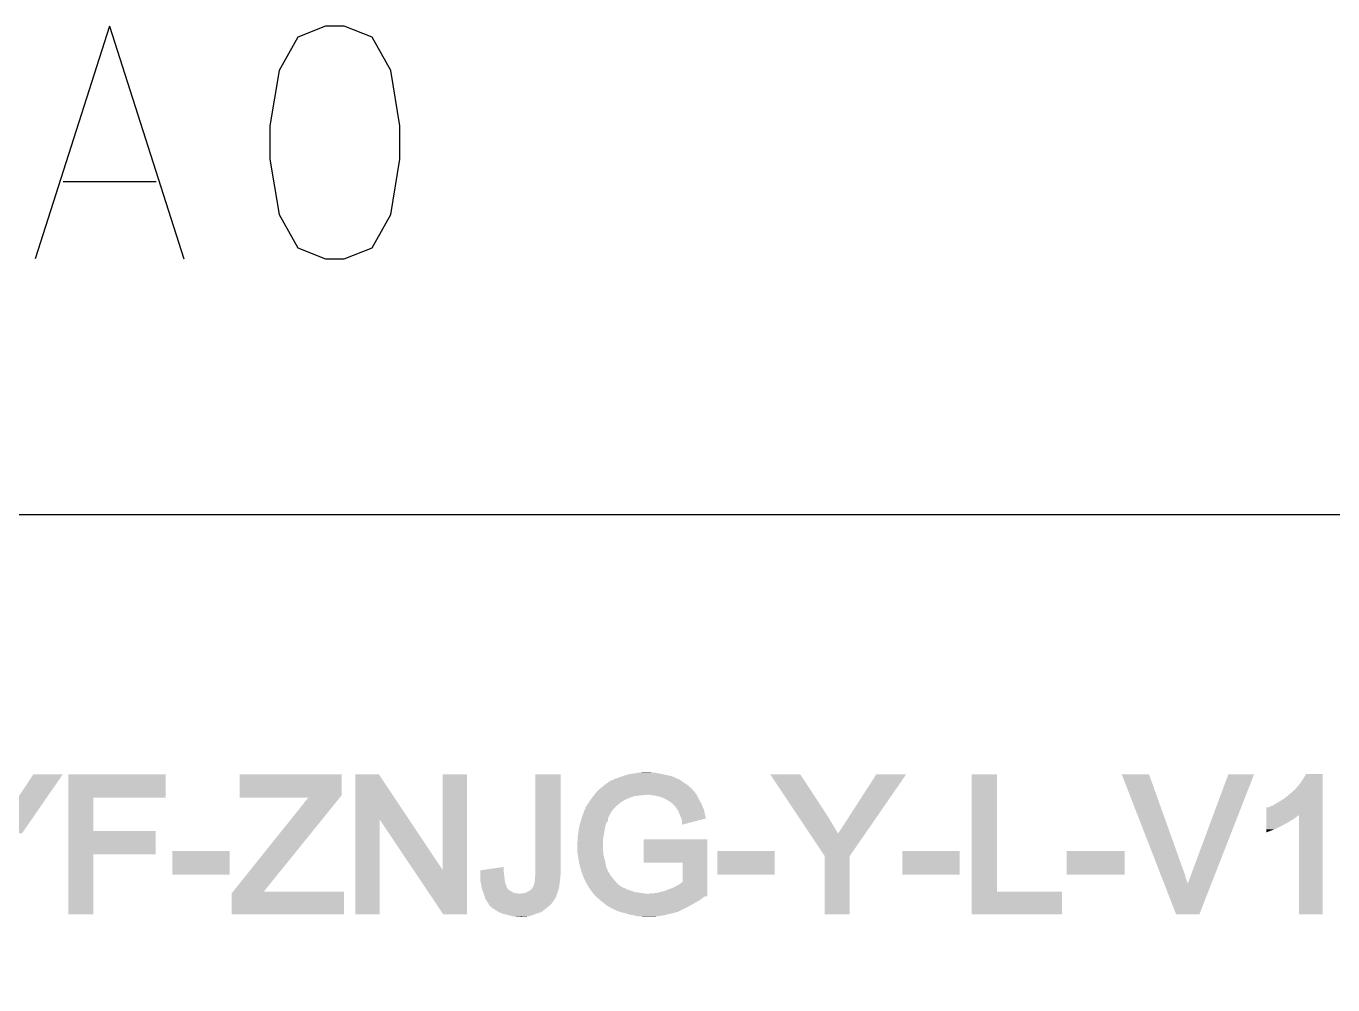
# Model space of a CAD drawing. Extents: x 0 to 3.48, y -0.08 to 2.34.
# Drawn here: x 1.9795 to 2.3275, y 2.0166 to 2.2719 of the extents above; entities that cross this region are included whole.
import ezdxf

# ---------------------------------------------------------------- set-up
doc = ezdxf.new("R2010")
doc.units = 0
for name, color, linetype in [('GBS', 7, 'Continuous'), ('GKO', 7, 'Continuous'), ('GTO', 7, 'Continuous')]:
    doc.layers.add(name, color=color, linetype=linetype)

msp = doc.modelspace()

# ---------------------------------------------------------------- linework, layer by layer
at = {"layer": 'GBS'}
msp.add_lwpolyline([(2.8924, 1.2338), (2.8784, 1.304), (2.8611, 1.3733), (2.8403, 1.4418), (2.8162, 1.5091), (2.7888, 1.5752), (2.7582, 1.6398), (2.7245, 1.7029), (2.6878, 1.7643), (2.648, 1.8237), (2.6054, 1.8812), (2.5601, 1.9365), (2.512, 1.9895), (2.4615, 2.04), (2.4085, 2.0881), (2.3532, 2.1334), (2.342, 2.1417), (0.5714, 2.1417)], dxfattribs=at)
msp.add_lwpolyline([(2.8924, 1.2338), (2.8784, 1.304), (2.8611, 1.3733), (2.8403, 1.4418), (2.8162, 1.5091), (2.7888, 1.5752), (2.7582, 1.6398), (2.7245, 1.7029), (2.6878, 1.7643), (2.648, 1.8237), (2.6054, 1.8812), (2.5601, 1.9365), (2.512, 1.9895), (2.4615, 2.04), (2.4085, 2.0881), (2.3532, 2.1334), (2.342, 2.1417), (0.5714, 2.1417)], dxfattribs=at)
at = {"layer": 'GKO'}
msp.add_lwpolyline([(2.8924, 1.2338), (2.8784, 1.304), (2.8611, 1.3733), (2.8403, 1.4418), (2.8162, 1.5091), (2.7888, 1.5752), (2.7582, 1.6398), (2.7245, 1.7029), (2.6878, 1.7643), (2.648, 1.8237), (2.6054, 1.8812), (2.5601, 1.9365), (2.512, 1.9895), (2.4615, 2.04), (2.4085, 2.0881), (2.3532, 2.1334), (2.342, 2.1417), (0.5714, 2.1417)], dxfattribs=at)
msp.add_lwpolyline([(2.8924, 1.2338), (2.8784, 1.304), (2.8611, 1.3733), (2.8403, 1.4418), (2.8162, 1.5091), (2.7888, 1.5752), (2.7582, 1.6398), (2.7245, 1.7029), (2.6878, 1.7643), (2.648, 1.8237), (2.6054, 1.8812), (2.5601, 1.9365), (2.512, 1.9895), (2.4615, 2.04), (2.4085, 2.0881), (2.3532, 2.1334), (2.342, 2.1417), (0.5714, 2.1417)], dxfattribs=at)
at = {"layer": 'GTO'}
for points in [[(2.00169, 2.27187), (1.98188, 2.20987)], [(2.00169, 2.27187), (2.0215, 2.20987)], [(2.05921, 2.27187), (2.05179, 2.26892), (2.04683, 2.26006), (2.04436, 2.2453), (2.04436, 2.23644), (2.04683, 2.22168), (2.05179, 2.21282), (2.05921, 2.20987), (2.06417, 2.20987), (2.07159, 2.21282), (2.07655, 2.22168), (2.07902, 2.23644), (2.07902, 2.2453), (2.07655, 2.26006), (2.07159, 2.26892), (2.06417, 2.27187), (2.05921, 2.27187)], [(1.98931, 2.23054), (2.01407, 2.23054)]]:
    msp.add_lwpolyline(points, dxfattribs=at)
for points in [[(1.97335, 2.06043), (1.98136, 2.0726), (1.9808, 2.06043), (1.9892, 2.0726)], [(1.98136, 2.0726), (1.98136, 2.0726), (1.9892, 2.0726), (1.98771, 2.0726)], [(1.98136, 2.0726), (1.98136, 2.0726), (1.98771, 2.0726), (1.98249, 2.0726)], [(1.98136, 2.0726), (1.98137, 2.0726), (1.98249, 2.0726), (1.98137, 2.0726)], [(1.9907, 2.07259), (1.9907, 2.0726), (2.0166, 2.07259), (2.0166, 2.0726)], [(1.9907, 2.0664), (1.9907, 2.07259), (2.0166, 2.0664), (2.0166, 2.07259)], [(2.0363, 2.06705), (2.0363, 2.0726), (2.0635, 2.06705), (2.0635, 2.0726)], [(2.03631, 2.0726), (2.03631, 2.0726), (2.0635, 2.0726), (2.03631, 2.0726)], [(2.0671, 2.07259), (2.0671, 2.0726), (2.07344, 2.07259), (2.07344, 2.0726)], [(2.0671, 2.06059), (2.0671, 2.07259), (2.08143, 2.06059), (2.07344, 2.07259)], [(2.0904, 2.04714), (2.0904, 2.0726), (2.0969, 2.04714), (2.0969, 2.0726)], [(2.09041, 2.0726), (2.09041, 2.0726), (2.0969, 2.0726), (2.09041, 2.0726)], [(2.1151, 2.04625), (2.1151, 2.0726), (2.1218, 2.04625), (2.1218, 2.0726)], [(2.11511, 2.0726), (2.11511, 2.0726), (2.1218, 2.0726), (2.11511, 2.0726)], [(2.13349, 2.06979), (2.13518, 2.071), (2.15556, 2.06979), (2.1538, 2.071)], [(2.13518, 2.071), (2.13556, 2.07101), (2.15379, 2.071), (2.15378, 2.07101)], [(2.13518, 2.071), (2.13518, 2.071), (2.1538, 2.071), (2.15379, 2.071)], [(2.13556, 2.07101), (2.13601, 2.07131), (2.15378, 2.07101), (2.15334, 2.07131)], [(2.13601, 2.07131), (2.13621, 2.07144), (2.15334, 2.07131), (2.15294, 2.07144)], [(2.13621, 2.07144), (2.13664, 2.07153), (2.15294, 2.07144), (2.15268, 2.07153)], [(2.13664, 2.07153), (2.13677, 2.07155), (2.15268, 2.07153), (2.15263, 2.07155)], [(2.13677, 2.07155), (2.13691, 2.07162), (2.15263, 2.07155), (2.1525, 2.07162)], [(2.13691, 2.07162), (2.13722, 2.07177), (2.15249, 2.07162), (2.15234, 2.07177)], [(2.13691, 2.07162), (2.13691, 2.07162), (2.1525, 2.07162), (2.15249, 2.07162)], [(2.13722, 2.07177), (2.13726, 2.07179), (2.15234, 2.07177), (2.15228, 2.07179)], [(2.13726, 2.07179), (2.1387, 2.07226), (2.15228, 2.07179), (2.15088, 2.07226)], [(2.1387, 2.07226), (2.13929, 2.07245), (2.15088, 2.07226), (2.14996, 2.07245)], [(2.13929, 2.07245), (2.14022, 2.07269), (2.14996, 2.07245), (2.14882, 2.07269)], [(2.14022, 2.07269), (2.14292, 2.0731), (2.14882, 2.07269), (2.1468, 2.0731)], [(2.14292, 2.0731), (2.14293, 2.0731), (2.1468, 2.0731), (2.14603, 2.0731)], [(2.14293, 2.0731), (2.14294, 2.0731), (2.14603, 2.0731), (2.14602, 2.0731)], [(2.14294, 2.0731), (2.14562, 2.0732), (2.14602, 2.0731), (2.14562, 2.0732)], [(2.1852, 2.06125), (2.17764, 2.0726), (2.19307, 2.06125), (2.18564, 2.0726)], [(2.19597, 2.05726), (2.20586, 2.0726), (2.20321, 2.05726), (2.2138, 2.0726)], [(2.20586, 2.0726), (2.20586, 2.0726), (2.2138, 2.0726), (2.21148, 2.0726)], [(2.20586, 2.0726), (2.20586, 2.0726), (2.21148, 2.0726), (2.20586, 2.0726)], [(2.2313, 2.07259), (2.2313, 2.0726), (2.238, 2.07259), (2.238, 2.0726)], [(2.2313, 2.04141), (2.2313, 2.07259), (2.238, 2.04141), (2.238, 2.07259)], [(2.28155, 2.04604), (2.27124, 2.0726), (2.288, 2.04604), (2.27851, 2.0726)], [(2.27685, 2.0726), (2.2785, 2.0726), (2.27851, 2.0726), (2.2785, 2.0726)], [(2.28882, 2.04355), (2.29961, 2.0726), (2.29511, 2.04355), (2.30646, 2.0726)], [(2.29961, 2.0726), (2.29961, 2.0726), (2.30646, 2.0726), (2.30393, 2.0726)], [(2.29961, 2.0726), (2.29961, 2.0726), (2.30393, 2.0726), (2.29961, 2.0726)], [(2.31845, 2.06986), (2.31947, 2.07129), (2.3247, 2.06986), (2.3247, 2.07129)], [(2.31947, 2.07129), (2.32031, 2.0727), (2.3247, 2.07129), (2.3247, 2.0727)], [(2.32032, 2.0727), (2.32032, 2.0727), (2.3247, 2.0727), (2.32032, 2.0727)], [(2.0363, 2.06704), (2.0363, 2.06705), (2.0635, 2.06704), (2.0635, 2.06705)], [(2.13051, 2.06682), (2.13073, 2.0671), (2.14141, 2.06682), (2.14386, 2.0671)], [(2.13073, 2.0671), (2.13077, 2.06715), (2.14426, 2.0671), (2.14456, 2.06715)], [(2.13073, 2.0671), (2.13073, 2.0671), (2.14386, 2.0671), (2.14426, 2.0671)], [(2.13077, 2.06715), (2.1308, 2.06718), (2.14456, 2.06715), (2.14487, 2.06718)], [(2.1308, 2.06718), (2.13096, 2.06739), (2.15803, 2.06718), (2.15792, 2.06739)], [(2.1308, 2.06718), (2.1308, 2.06718), (2.14487, 2.06718), (2.14518, 2.06718)], [(2.13096, 2.06739), (2.13111, 2.06759), (2.15792, 2.06739), (2.15772, 2.06759)], [(2.13111, 2.06759), (2.13127, 2.06779), (2.15772, 2.06759), (2.15762, 2.06779)], [(2.13127, 2.06779), (2.13159, 2.06821), (2.15762, 2.06779), (2.15725, 2.06821)], [(2.13159, 2.06821), (2.13243, 2.06891), (2.15725, 2.06821), (2.15661, 2.06891)], [(2.13243, 2.06891), (2.13335, 2.06968), (2.15661, 2.06891), (2.15573, 2.06968)], [(2.13335, 2.06968), (2.13349, 2.06979), (2.15573, 2.06968), (2.15556, 2.06979)], [(2.14549, 2.06716), (2.14518, 2.06718), (2.15804, 2.06716), (2.15803, 2.06718)], [(2.1458, 2.06711), (2.14549, 2.06716), (2.15807, 2.06711), (2.15804, 2.06716)], [(2.14662, 2.06701), (2.1458, 2.06711), (2.15812, 2.06701), (2.15807, 2.06711)], [(2.31442, 2.06611), (2.31666, 2.06794), (2.3247, 2.06611), (2.3247, 2.06794)], [(2.31666, 2.06795), (2.3167, 2.06804), (2.3247, 2.06795), (2.3247, 2.06804)], [(2.31666, 2.06794), (2.31666, 2.06795), (2.3247, 2.06794), (2.3247, 2.06795)], [(2.3167, 2.06804), (2.3173, 2.06852), (2.3247, 2.06804), (2.3247, 2.06852)], [(2.3173, 2.06852), (2.31845, 2.06986), (2.3247, 2.06852), (2.3247, 2.06986)], [(1.9907, 2.06639), (1.9907, 2.0664), (1.9974, 2.06639), (1.99741, 2.0664)], [(1.9907, 2.0664), (1.9907, 2.0664), (1.99741, 2.0664), (2.0166, 2.0664)], [(1.9907, 2.05751), (1.9907, 2.06639), (1.9974, 2.05751), (1.9974, 2.06639)], [(2.03457, 2.04141), (2.05256, 2.06387), (2.04276, 2.04141), (2.06093, 2.06387)], [(2.0363, 2.06641), (2.0363, 2.06704), (2.06298, 2.06641), (2.0635, 2.06704)], [(2.0363, 2.0664), (2.0363, 2.06641), (2.06298, 2.0664), (2.06298, 2.06641)], [(2.05256, 2.06387), (2.05268, 2.06399), (2.06093, 2.06387), (2.06103, 2.06399)], [(2.05268, 2.06399), (2.05278, 2.06419), (2.06103, 2.06399), (2.06119, 2.06419)], [(2.05278, 2.06419), (2.05322, 2.06464), (2.06119, 2.06419), (2.06155, 2.06464)], [(2.05322, 2.06464), (2.0536, 2.06521), (2.06155, 2.06464), (2.06201, 2.06521)], [(2.0536, 2.06521), (2.05461, 2.06639), (2.06201, 2.06521), (2.06297, 2.06639)], [(2.05462, 2.06639), (2.05461, 2.0664), (2.06297, 2.06639), (2.06298, 2.0664)], [(2.1284, 2.0638), (2.12866, 2.06418), (2.13632, 2.0638), (2.13669, 2.06418)], [(2.1284, 2.06371), (2.1284, 2.0638), (2.13622, 2.06371), (2.13631, 2.0638)], [(2.1284, 2.0638), (2.1284, 2.0638), (2.13631, 2.0638), (2.13632, 2.0638)], [(2.1284, 2.06354), (2.1284, 2.06371), (2.13606, 2.06354), (2.13622, 2.06371)], [(2.12866, 2.06418), (2.12905, 2.06477), (2.13669, 2.06418), (2.13735, 2.06477)], [(2.12905, 2.06477), (2.1294, 2.0653), (2.13735, 2.06477), (2.13807, 2.0653)], [(2.1294, 2.0653), (2.12971, 2.06576), (2.13807, 2.0653), (2.13882, 2.06576)], [(2.12971, 2.06576), (2.12982, 2.06593), (2.13882, 2.06576), (2.13916, 2.06593)], [(2.12982, 2.06593), (2.13, 2.06615), (2.13916, 2.06593), (2.13962, 2.06615)], [(2.13, 2.06615), (2.13017, 2.06638), (2.13962, 2.06615), (2.1403, 2.06638)], [(2.13018, 2.06638), (2.13022, 2.06644), (2.1403, 2.06638), (2.1403, 2.06644)], [(2.13022, 2.06644), (2.13023, 2.06645), (2.14031, 2.06644), (2.14031, 2.06645)], [(2.13022, 2.06644), (2.13022, 2.06644), (2.1403, 2.06644), (2.14031, 2.06644)], [(2.13023, 2.06645), (2.13051, 2.06682), (2.14031, 2.06645), (2.14141, 2.06682)], [(2.14741, 2.06682), (2.14662, 2.06701), (2.15822, 2.06682), (2.15812, 2.06701)], [(2.14748, 2.06681), (2.14741, 2.06682), (2.15822, 2.06681), (2.15822, 2.06682)], [(2.14797, 2.06672), (2.14748, 2.06681), (2.15827, 2.06672), (2.15822, 2.06681)], [(2.14845, 2.06659), (2.14797, 2.06672), (2.15834, 2.06659), (2.15827, 2.06672)], [(2.14892, 2.06641), (2.14845, 2.06659), (2.15843, 2.06641), (2.15834, 2.06659)], [(2.14937, 2.0662), (2.14892, 2.06641), (2.15854, 2.0662), (2.15843, 2.06641)], [(2.14987, 2.06596), (2.14937, 2.0662), (2.15866, 2.06596), (2.15854, 2.0662)], [(2.15053, 2.06559), (2.14987, 2.06596), (2.15886, 2.06559), (2.15866, 2.06596)], [(2.15115, 2.06516), (2.15053, 2.06559), (2.15908, 2.06516), (2.15886, 2.06559)], [(2.15173, 2.06468), (2.15115, 2.06516), (2.15933, 2.06468), (2.15908, 2.06516)], [(2.15193, 2.06448), (2.15173, 2.06468), (2.15943, 2.06448), (2.15933, 2.06468)], [(2.15227, 2.06415), (2.15193, 2.06448), (2.15957, 2.06415), (2.15943, 2.06448)], [(2.15292, 2.06321), (2.15227, 2.06415), (2.15996, 2.06321), (2.15957, 2.06415)], [(2.3097, 2.06379), (2.3097, 2.0638), (2.3247, 2.06379), (2.3247, 2.0638)], [(2.3097, 2.06175), (2.3097, 2.06379), (2.3247, 2.06175), (2.3247, 2.06379)], [(2.31047, 2.0638), (2.31051, 2.06382), (2.3247, 2.0638), (2.3247, 2.06382)], [(2.31051, 2.06382), (2.31079, 2.0641), (2.3247, 2.06382), (2.3247, 2.0641)], [(2.31079, 2.0641), (2.31129, 2.06423), (2.3247, 2.0641), (2.3247, 2.06423)], [(2.31129, 2.06423), (2.31442, 2.06611), (2.3247, 2.06423), (2.3247, 2.06611)], [(1.97118, 2.05688), (1.97335, 2.06043), (1.97834, 2.05688), (1.9808, 2.06043)], [(2.0671, 2.06058), (2.0671, 2.06059), (2.0736, 2.06058), (2.07362, 2.06059)], [(2.0671, 2.03531), (2.0671, 2.06058), (2.0736, 2.03531), (2.0736, 2.06058)], [(2.08264, 2.04713), (2.07362, 2.06059), (2.09039, 2.04713), (2.08143, 2.06059)], [(2.1271, 2.06), (2.12714, 2.06019), (2.1344, 2.06), (2.1344, 2.06019)], [(2.12714, 2.06019), (2.12739, 2.06089), (2.1344, 2.06019), (2.1344, 2.06089)], [(2.12739, 2.0609), (2.12796, 2.06256), (2.1344, 2.0609), (2.13525, 2.06256)], [(2.12739, 2.06089), (2.12739, 2.0609), (2.1344, 2.06089), (2.1344, 2.0609)], [(2.12796, 2.06256), (2.12808, 2.06288), (2.13525, 2.06256), (2.1355, 2.06288)], [(2.12808, 2.06288), (2.1283, 2.06334), (2.1355, 2.06288), (2.13586, 2.06334)], [(2.1283, 2.06334), (2.1284, 2.06353), (2.13586, 2.06334), (2.13605, 2.06353)], [(2.1284, 2.06353), (2.1284, 2.06354), (2.13605, 2.06353), (2.13605, 2.06354)], [(2.1284, 2.06354), (2.1284, 2.06354), (2.13605, 2.06354), (2.13606, 2.06354)], [(2.15312, 2.06291), (2.15292, 2.06321), (2.16003, 2.06291), (2.15996, 2.06321)], [(2.15395, 2.06088), (2.15312, 2.06291), (2.16049, 2.06088), (2.16003, 2.06291)], [(2.154, 2.06077), (2.15396, 2.06088), (2.16007, 2.06077), (2.16049, 2.06088)], [(2.154, 2.06076), (2.154, 2.06077), (2.16005, 2.06076), (2.16007, 2.06077)], [(2.154, 2.06057), (2.154, 2.06076), (2.1593, 2.06057), (2.16005, 2.06076)], [(2.154, 2.06056), (2.154, 2.06057), (2.15929, 2.06056), (2.1593, 2.06057)], [(2.1541, 2.06037), (2.154, 2.06056), (2.15854, 2.06037), (2.15929, 2.06056)], [(2.1541, 2.06036), (2.1541, 2.06037), (2.15853, 2.06036), (2.15853, 2.06037)], [(2.1541, 2.06037), (2.1541, 2.06037), (2.15853, 2.06037), (2.15854, 2.06037)], [(2.1541, 2.05921), (2.1541, 2.06036), (2.1541, 2.05921), (2.15852, 2.06036)], [(2.1541, 2.06036), (2.1541, 2.06036), (2.15852, 2.06036), (2.15853, 2.06036)], [(2.18524, 2.06119), (2.1852, 2.06125), (2.19312, 2.06119), (2.19307, 2.06125)], [(2.18543, 2.0609), (2.18524, 2.06119), (2.19327, 2.0609), (2.19312, 2.06119)], [(2.18812, 2.05687), (2.18543, 2.0609), (2.19567, 2.05687), (2.19327, 2.0609)], [(2.3097, 2.06056), (2.3097, 2.06175), (2.31675, 2.06056), (2.31839, 2.06175)], [(2.3097, 2.06009), (2.3097, 2.06056), (2.31591, 2.06009), (2.31675, 2.06056)], [(2.3097, 2.05988), (2.3097, 2.06009), (2.31569, 2.05988), (2.31591, 2.06009)], [(2.3184, 2.03531), (2.3184, 2.06175), (2.3247, 2.03531), (2.3247, 2.06175)], [(1.9907, 2.0575), (1.9907, 2.05751), (1.99741, 2.0575), (1.9974, 2.05751)], [(1.9907, 2.0513), (1.9907, 2.0575), (2.014, 2.0513), (2.014, 2.0575)], [(1.9907, 2.0575), (1.9907, 2.0575), (2.014, 2.0575), (1.99741, 2.0575)], [(2.1263, 2.05568), (2.12672, 2.05849), (2.13316, 2.05568), (2.13365, 2.05849)], [(2.12672, 2.05849), (2.12687, 2.05909), (2.13365, 2.05849), (2.13376, 2.05909)], [(2.12687, 2.05909), (2.1271, 2.05999), (2.13376, 2.05909), (2.13409, 2.05999)], [(2.1271, 2.05999), (2.1271, 2.06), (2.13409, 2.05999), (2.1341, 2.06)], [(2.1271, 2.06), (2.1271, 2.06), (2.1341, 2.06), (2.1344, 2.06)], [(2.1921, 2.0509), (2.18812, 2.05687), (2.19881, 2.0509), (2.20294, 2.05687)], [(2.18812, 2.05687), (2.18812, 2.05687), (2.19568, 2.05687), (2.19567, 2.05687)], [(2.19568, 2.05687), (2.1957, 2.0569), (2.20294, 2.05687), (2.20296, 2.0569)], [(2.1957, 2.0569), (2.19597, 2.05726), (2.20296, 2.0569), (2.20321, 2.05726)], [(2.3097, 2.05951), (2.3097, 2.05988), (2.31487, 2.05951), (2.31569, 2.05988)], [(2.3097, 2.05912), (2.3097, 2.05951), (2.31428, 2.05912), (2.31487, 2.05951)], [(2.3097, 2.05798), (2.3097, 2.05912), (2.3119, 2.05798), (2.31428, 2.05912)], [(2.3097, 2.05716), (2.3097, 2.05798), (2.3097, 2.05716), (2.3119, 2.05798)], [(2.1262, 2.05432), (2.1263, 2.05472), (2.1331, 2.05432), (2.1331, 2.05472)], [(2.12628, 2.0524), (2.1262, 2.05432), (2.1331, 2.0524), (2.1331, 2.05432)], [(2.1263, 2.05532), (2.1263, 2.05568), (2.1331, 2.05532), (2.13316, 2.05568)], [(2.1263, 2.05472), (2.1263, 2.05532), (2.1331, 2.05472), (2.1331, 2.05532)], [(2.1439, 2.04911), (2.1439, 2.0553), (2.1609, 2.04911), (2.1609, 2.0553)], [(2.14391, 2.0553), (2.14391, 2.0553), (2.1609, 2.0553), (2.14391, 2.0553)], [(1.9907, 2.05129), (1.9907, 2.0513), (1.9974, 2.05129), (1.99741, 2.0513)], [(1.9907, 2.0513), (1.9907, 2.0513), (1.99741, 2.0513), (2.014, 2.0513)], [(1.9907, 2.03531), (1.9907, 2.05129), (1.9974, 2.03531), (1.9974, 2.05129)], [(2.0184, 2.05219), (2.0184, 2.0522), (2.0337, 2.05219), (2.0337, 2.0522)], [(2.0184, 2.04591), (2.0184, 2.05219), (2.0337, 2.04591), (2.0337, 2.05219)], [(2.12629, 2.0519), (2.12628, 2.0524), (2.1332, 2.0519), (2.1331, 2.0524)], [(2.1263, 2.05172), (2.12629, 2.0519), (2.1332, 2.05172), (2.1332, 2.0519)], [(2.12636, 2.05132), (2.1263, 2.05172), (2.1332, 2.05132), (2.1332, 2.05172)], [(2.12672, 2.049), (2.12636, 2.05132), (2.13373, 2.049), (2.1332, 2.05132)], [(2.1635, 2.05219), (2.1635, 2.0522), (2.1788, 2.05219), (2.1788, 2.0522)], [(2.1635, 2.04591), (2.1635, 2.05219), (2.1788, 2.04591), (2.1788, 2.05219)], [(2.1921, 2.05089), (2.1921, 2.0509), (2.19881, 2.05089), (2.19881, 2.0509)], [(2.1921, 2.05088), (2.1921, 2.05089), (2.1988, 2.05088), (2.1988, 2.05089)], [(2.1921, 2.05089), (2.1921, 2.05089), (2.1988, 2.05089), (2.19881, 2.05089)], [(2.1921, 2.03531), (2.1921, 2.05088), (2.1988, 2.03531), (2.1988, 2.05088)], [(2.2128, 2.05219), (2.2128, 2.0522), (2.2281, 2.05219), (2.2281, 2.0522)], [(2.2128, 2.04591), (2.2128, 2.05219), (2.2281, 2.04591), (2.2281, 2.05219)], [(2.2566, 2.05219), (2.2566, 2.0522), (2.272, 2.05219), (2.272, 2.0522)], [(2.2566, 2.04591), (2.2566, 2.05219), (2.272, 2.04591), (2.272, 2.05219)], [(2.09057, 2.0353), (2.08264, 2.04713), (2.0969, 2.0353), (2.0969, 2.04713)], [(2.09039, 2.04713), (2.0904, 2.04714), (2.0969, 2.04713), (2.0969, 2.04714)], [(2.1004, 2.04707), (2.1066, 2.04795), (2.1066, 2.04707), (2.1066, 2.04795)], [(2.1004, 2.04706), (2.1004, 2.04707), (2.1066, 2.04706), (2.1066, 2.04707)], [(2.1004, 2.04666), (2.1004, 2.04706), (2.1066, 2.04666), (2.1066, 2.04706)], [(2.1004, 2.04636), (2.1004, 2.04666), (2.1067, 2.04636), (2.1066, 2.04666)], [(2.1004, 2.04603), (2.1004, 2.04636), (2.1067, 2.04603), (2.1067, 2.04636)], [(2.11506, 2.0459), (2.1151, 2.04625), (2.1218, 2.0459), (2.1218, 2.04625)], [(2.12694, 2.04824), (2.12672, 2.049), (2.13391, 2.04824), (2.13373, 2.049)], [(2.1271, 2.04767), (2.12694, 2.04824), (2.13404, 2.04767), (2.13391, 2.04824)], [(2.1271, 2.04766), (2.1271, 2.04767), (2.13404, 2.04766), (2.13404, 2.04767)], [(2.12739, 2.0466), (2.1271, 2.04766), (2.13457, 2.0466), (2.13404, 2.04766)], [(2.12743, 2.04649), (2.12739, 2.0466), (2.13462, 2.04649), (2.13457, 2.0466)], [(2.1275, 2.04632), (2.12743, 2.04649), (2.1348, 2.04632), (2.13462, 2.04649)], [(2.1275, 2.04631), (2.1275, 2.04632), (2.1348, 2.04631), (2.1348, 2.04632)], [(2.12754, 2.04622), (2.1275, 2.04631), (2.1348, 2.04622), (2.1348, 2.04631)], [(2.12754, 2.04621), (2.12754, 2.04622), (2.1348, 2.04621), (2.1348, 2.04622)], [(2.12756, 2.04614), (2.12754, 2.04621), (2.13488, 2.04614), (2.13481, 2.04621)], [(2.12754, 2.04621), (2.12754, 2.04621), (2.13481, 2.04621), (2.1348, 2.04621)], [(2.1439, 2.0491), (2.1439, 2.04911), (2.1609, 2.0491), (2.1609, 2.04911)], [(2.1543, 2.04909), (2.15429, 2.0491), (2.1609, 2.04909), (2.1609, 2.0491)], [(2.1543, 2.04402), (2.1543, 2.04909), (2.1609, 2.04402), (2.1609, 2.04909)], [(2.0184, 2.0459), (2.0184, 2.04591), (2.0337, 2.0459), (2.0337, 2.04591)], [(2.1004, 2.04602), (2.1004, 2.04603), (2.1067, 2.04602), (2.1067, 2.04603)], [(2.1004, 2.04568), (2.1004, 2.04602), (2.10679, 2.04568), (2.1067, 2.04602)], [(2.1004, 2.04428), (2.1004, 2.04568), (2.10694, 2.04428), (2.10679, 2.04568)], [(2.10049, 2.04392), (2.1004, 2.04428), (2.10698, 2.04392), (2.10694, 2.04428)], [(2.10062, 2.04342), (2.10049, 2.04392), (2.10716, 2.04342), (2.10699, 2.04392)], [(2.10049, 2.04392), (2.10049, 2.04392), (2.10699, 2.04392), (2.10698, 2.04392)], [(2.10072, 2.0426), (2.10062, 2.04342), (2.10745, 2.0426), (2.10716, 2.04342)], [(2.11444, 2.04262), (2.11457, 2.04288), (2.1214, 2.04262), (2.12144, 2.04288)], [(2.11457, 2.04288), (2.11467, 2.04315), (2.12144, 2.04288), (2.12147, 2.04315)], [(2.11467, 2.04315), (2.11475, 2.04342), (2.12147, 2.04315), (2.12151, 2.04342)], [(2.11475, 2.04342), (2.11483, 2.04366), (2.12151, 2.04342), (2.12154, 2.04366)], [(2.11483, 2.04366), (2.11495, 2.04445), (2.12154, 2.04366), (2.12164, 2.04445)], [(2.11495, 2.04445), (2.11498, 2.04491), (2.12164, 2.04445), (2.1217, 2.04491)], [(2.11498, 2.04491), (2.115, 2.04525), (2.1217, 2.04491), (2.1217, 2.04525)], [(2.115, 2.04536), (2.11501, 2.0454), (2.1217, 2.04536), (2.1217, 2.0454)], [(2.115, 2.04525), (2.115, 2.04536), (2.1217, 2.04525), (2.1217, 2.04536)], [(2.11501, 2.0454), (2.11506, 2.0459), (2.1217, 2.0454), (2.1218, 2.0459)], [(2.12768, 2.04584), (2.12756, 2.04614), (2.13498, 2.04584), (2.13488, 2.04614)], [(2.12801, 2.04495), (2.12768, 2.04584), (2.13572, 2.04495), (2.13498, 2.04584)], [(2.12818, 2.04462), (2.12801, 2.04495), (2.136, 2.04462), (2.13572, 2.04495)], [(2.12859, 2.04378), (2.12818, 2.04462), (2.1367, 2.04378), (2.136, 2.04462)], [(2.12879, 2.04343), (2.12859, 2.04378), (2.13699, 2.04343), (2.1367, 2.04378)], [(2.12913, 2.04284), (2.12879, 2.04343), (2.13775, 2.04284), (2.13699, 2.04343)], [(2.12934, 2.04249), (2.12913, 2.04284), (2.13839, 2.04249), (2.13775, 2.04284)], [(2.15152, 2.04233), (2.15345, 2.04334), (2.1609, 2.04233), (2.1609, 2.04334)], [(2.15345, 2.04334), (2.1543, 2.04401), (2.1609, 2.04334), (2.1609, 2.04401)], [(2.1543, 2.04401), (2.1543, 2.04402), (2.1609, 2.04401), (2.1609, 2.04402)], [(2.1635, 2.0459), (2.1635, 2.04591), (2.1788, 2.0459), (2.1788, 2.04591)], [(2.2128, 2.0459), (2.2128, 2.04591), (2.2281, 2.0459), (2.2281, 2.04591)], [(2.2566, 2.0459), (2.2566, 2.04591), (2.272, 2.0459), (2.272, 2.04591)], [(2.28171, 2.04564), (2.28155, 2.04604), (2.2882, 2.04564), (2.288, 2.04604)], [(2.28171, 2.04563), (2.28171, 2.04564), (2.2882, 2.04563), (2.2882, 2.04564)], [(2.28185, 2.04526), (2.28171, 2.04563), (2.2882, 2.04526), (2.2882, 2.04563)], [(2.28252, 2.04355), (2.28185, 2.04526), (2.28881, 2.04355), (2.2882, 2.04526)], [(2.28572, 2.0353), (2.28252, 2.04355), (2.29189, 2.0353), (2.29511, 2.04355)], [(2.28252, 2.04355), (2.28252, 2.04355), (2.28882, 2.04355), (2.28881, 2.04355)], [(2.0342, 2.04095), (2.03456, 2.0414), (2.0641, 2.04095), (2.0641, 2.0414)], [(2.0342, 2.03531), (2.0342, 2.04095), (2.0641, 2.03531), (2.0641, 2.04095)], [(2.03456, 2.0414), (2.03457, 2.04141), (2.04277, 2.0414), (2.04276, 2.04141)], [(2.03456, 2.0414), (2.03456, 2.0414), (2.0641, 2.0414), (2.04277, 2.0414)], [(2.10076, 2.04249), (2.10072, 2.0426), (2.10749, 2.04249), (2.10745, 2.0426)], [(2.10091, 2.04202), (2.10076, 2.04249), (2.10782, 2.04202), (2.10749, 2.04249)], [(2.10096, 2.04188), (2.10091, 2.04202), (2.10804, 2.04188), (2.10782, 2.04202)], [(2.10102, 2.0417), (2.10096, 2.04188), (2.10822, 2.0417), (2.10804, 2.04188)], [(2.1011, 2.04148), (2.10102, 2.0417), (2.10856, 2.04148), (2.10822, 2.0417)], [(2.10116, 2.04129), (2.1011, 2.04148), (2.10892, 2.04129), (2.10856, 2.04148)], [(2.10121, 2.04114), (2.10116, 2.04129), (2.10929, 2.04114), (2.10892, 2.04129)], [(2.10125, 2.04102), (2.10121, 2.04114), (2.10967, 2.04102), (2.10929, 2.04114)], [(2.10128, 2.04094), (2.10125, 2.04102), (2.11006, 2.04094), (2.10967, 2.04102)], [(2.10129, 2.04089), (2.10128, 2.04094), (2.11046, 2.04089), (2.11006, 2.04094)], [(2.1013, 2.04087), (2.10129, 2.04089), (2.11086, 2.04087), (2.11046, 2.04089)], [(2.10145, 2.04041), (2.1013, 2.04087), (2.1207, 2.04041), (2.12089, 2.04087)], [(2.10146, 2.0404), (2.10145, 2.04041), (2.1207, 2.0404), (2.1207, 2.04041)], [(2.10156, 2.04009), (2.10146, 2.0404), (2.1207, 2.04009), (2.1207, 2.0404)], [(2.10156, 2.04008), (2.10156, 2.04009), (2.1207, 2.04008), (2.1207, 2.04009)], [(2.10166, 2.03981), (2.10156, 2.04008), (2.12042, 2.03981), (2.1207, 2.04008)], [(2.10182, 2.03931), (2.10166, 2.03981), (2.12017, 2.03931), (2.12042, 2.03981)], [(2.10183, 2.0393), (2.10182, 2.03931), (2.12017, 2.0393), (2.12017, 2.03931)], [(2.102, 2.03909), (2.10183, 2.0393), (2.12003, 2.03909), (2.12017, 2.0393)], [(2.11086, 2.04087), (2.11126, 2.04089), (2.12089, 2.04087), (2.12089, 2.04089)], [(2.11126, 2.04089), (2.11138, 2.0409), (2.12089, 2.04089), (2.1209, 2.0409)], [(2.1118, 2.0409), (2.11211, 2.04096), (2.1209, 2.0409), (2.12092, 2.04096)], [(2.11211, 2.04096), (2.11262, 2.04116), (2.12092, 2.04096), (2.121, 2.04116)], [(2.11262, 2.04116), (2.11289, 2.04122), (2.121, 2.04116), (2.12103, 2.04122)], [(2.1129, 2.04132), (2.11371, 2.04172), (2.12106, 2.04132), (2.12117, 2.04172)], [(2.1129, 2.04128), (2.1129, 2.04132), (2.12105, 2.04128), (2.12106, 2.04132)], [(2.1129, 2.04123), (2.1129, 2.04128), (2.12103, 2.04123), (2.12105, 2.04128)], [(2.1129, 2.04122), (2.1129, 2.04123), (2.12103, 2.04122), (2.12103, 2.04123)], [(2.11371, 2.04172), (2.11392, 2.04192), (2.12117, 2.04172), (2.12123, 2.04192)], [(2.11392, 2.04192), (2.11411, 2.04214), (2.12123, 2.04192), (2.12129, 2.04214)], [(2.11411, 2.04214), (2.11429, 2.04237), (2.12129, 2.04214), (2.12135, 2.04237)], [(2.11429, 2.04237), (2.11438, 2.04252), (2.12135, 2.04237), (2.12139, 2.04252)], [(2.11438, 2.04252), (2.11444, 2.04262), (2.12139, 2.04252), (2.1214, 2.04262)], [(2.1294, 2.0424), (2.12934, 2.04249), (2.13855, 2.0424), (2.13839, 2.04249)], [(2.12952, 2.04224), (2.1294, 2.0424), (2.13903, 2.04224), (2.13882, 2.0424)], [(2.1294, 2.0424), (2.1294, 2.0424), (2.13882, 2.0424), (2.13881, 2.0424)], [(2.1294, 2.0424), (2.1294, 2.0424), (2.13881, 2.0424), (2.13856, 2.0424)], [(2.1294, 2.0424), (2.1294, 2.0424), (2.13856, 2.0424), (2.13855, 2.0424)], [(2.12962, 2.0421), (2.12952, 2.04224), (2.13926, 2.0421), (2.13903, 2.04224)], [(2.1297, 2.04198), (2.12962, 2.0421), (2.1395, 2.04198), (2.13926, 2.0421)], [(2.12977, 2.04188), (2.1297, 2.04198), (2.13975, 2.04188), (2.1395, 2.04198)], [(2.12983, 2.0418), (2.12977, 2.04188), (2.14001, 2.0418), (2.13975, 2.04188)], [(2.12986, 2.04175), (2.12983, 2.0418), (2.14021, 2.04175), (2.14001, 2.0418)], [(2.1302, 2.04127), (2.12986, 2.04175), (2.14155, 2.04127), (2.14021, 2.04175)], [(2.1306, 2.0408), (2.1302, 2.04127), (2.14504, 2.0408), (2.14155, 2.04127)], [(2.13116, 2.04013), (2.1306, 2.0408), (2.1609, 2.04013), (2.1609, 2.0408)], [(2.13119, 2.0401), (2.13116, 2.04013), (2.1609, 2.0401), (2.1609, 2.04013)], [(2.1314, 2.03992), (2.1312, 2.0401), (2.15994, 2.03992), (2.1602, 2.0401)], [(2.1312, 2.0401), (2.1312, 2.0401), (2.1602, 2.0401), (2.16021, 2.0401)], [(2.1312, 2.0401), (2.1312, 2.0401), (2.16021, 2.0401), (2.1609, 2.0401)], [(2.1318, 2.03958), (2.1314, 2.03992), (2.15959, 2.03958), (2.15994, 2.03992)], [(2.13206, 2.03934), (2.1318, 2.03958), (2.15913, 2.03934), (2.15959, 2.03958)], [(2.13238, 2.03907), (2.13206, 2.03934), (2.15876, 2.03907), (2.15913, 2.03934)], [(2.14527, 2.0408), (2.14546, 2.0409), (2.1609, 2.0408), (2.1609, 2.0409)], [(2.14603, 2.0409), (2.14764, 2.04109), (2.1609, 2.0409), (2.1609, 2.04109)], [(2.14764, 2.04109), (2.14909, 2.04146), (2.1609, 2.04109), (2.1609, 2.04146)], [(2.14909, 2.04146), (2.15049, 2.04196), (2.1609, 2.04146), (2.1609, 2.04196)], [(2.15049, 2.04196), (2.15076, 2.04207), (2.1609, 2.04196), (2.1609, 2.04207)], [(2.15076, 2.04207), (2.15152, 2.04233), (2.1609, 2.04207), (2.1609, 2.04233)], [(2.2313, 2.0414), (2.2313, 2.04141), (2.23801, 2.0414), (2.238, 2.04141)], [(2.2313, 2.03531), (2.2313, 2.0414), (2.2553, 2.03531), (2.2553, 2.0414)], [(2.2313, 2.0414), (2.2313, 2.0414), (2.2553, 2.0414), (2.23801, 2.0414)], [(2.10234, 2.0386), (2.102, 2.03909), (2.1197, 2.0386), (2.12003, 2.03909)], [(2.10238, 2.03855), (2.10234, 2.0386), (2.11966, 2.03855), (2.1197, 2.0386)], [(2.1027, 2.03799), (2.10238, 2.03855), (2.1192, 2.03799), (2.11966, 2.03855)], [(2.1027, 2.03798), (2.1027, 2.03799), (2.11919, 2.03798), (2.11919, 2.03799)], [(2.1027, 2.03799), (2.1027, 2.03799), (2.11919, 2.03799), (2.1192, 2.03799)], [(2.1027, 2.03789), (2.1027, 2.03798), (2.11911, 2.03789), (2.11919, 2.03798)], [(2.1027, 2.03782), (2.1027, 2.03789), (2.11903, 2.03782), (2.11911, 2.03789)], [(2.10345, 2.03718), (2.1027, 2.03782), (2.11823, 2.03718), (2.11902, 2.03782)], [(2.1027, 2.03782), (2.1027, 2.03782), (2.11902, 2.03782), (2.11903, 2.03782)], [(2.10431, 2.03656), (2.10345, 2.03718), (2.11745, 2.03656), (2.11823, 2.03718)], [(2.10523, 2.03601), (2.10431, 2.03656), (2.11678, 2.03601), (2.11745, 2.03656)], [(2.10546, 2.0359), (2.10523, 2.03601), (2.11664, 2.0359), (2.11678, 2.03601)], [(2.10546, 2.0359), (2.10546, 2.0359), (2.11654, 2.0359), (2.11663, 2.0359)], [(2.10546, 2.0359), (2.10546, 2.0359), (2.11663, 2.0359), (2.11664, 2.0359)], [(2.10619, 2.03555), (2.10547, 2.0359), (2.1155, 2.03555), (2.11654, 2.0359)], [(2.13283, 2.03868), (2.13238, 2.03907), (2.15808, 2.03868), (2.15876, 2.03907)], [(2.13328, 2.03841), (2.13283, 2.03868), (2.1576, 2.03841), (2.15808, 2.03868)], [(2.13365, 2.03804), (2.13328, 2.03841), (2.15697, 2.03804), (2.1576, 2.03841)], [(2.13417, 2.03765), (2.13365, 2.03804), (2.15627, 2.03765), (2.15697, 2.03804)], [(2.1346, 2.03743), (2.13417, 2.03765), (2.1559, 2.03743), (2.15627, 2.03765)], [(2.13463, 2.03741), (2.1346, 2.03743), (2.15586, 2.03741), (2.1559, 2.03743)], [(2.1349, 2.03723), (2.13463, 2.03741), (2.15551, 2.03723), (2.15586, 2.03741)], [(2.13501, 2.03718), (2.1349, 2.03723), (2.15539, 2.03718), (2.15551, 2.03723)], [(2.13529, 2.0369), (2.13501, 2.03718), (2.15484, 2.0369), (2.15539, 2.03718)], [(2.13529, 2.0369), (2.13529, 2.0369), (2.15483, 2.0369), (2.15484, 2.0369)], [(2.13703, 2.03617), (2.13557, 2.0369), (2.15336, 2.03617), (2.15483, 2.0369)], [(2.13763, 2.036), (2.13703, 2.03617), (2.15302, 2.036), (2.15336, 2.03617)], [(2.13854, 2.03574), (2.13763, 2.036), (2.15208, 2.03574), (2.15284, 2.036)], [(2.13763, 2.036), (2.13763, 2.036), (2.15284, 2.036), (2.15302, 2.036)], [(2.13921, 2.03556), (2.13854, 2.03574), (2.1513, 2.03556), (2.15208, 2.03574)], [(1.9907, 2.0353), (1.9907, 2.03531), (1.9974, 2.0353), (1.9974, 2.03531)], [(2.0342, 2.0353), (2.0342, 2.03531), (2.0641, 2.0353), (2.0641, 2.03531)], [(2.0671, 2.0353), (2.0671, 2.03531), (2.0736, 2.0353), (2.0736, 2.03531)], [(2.10891, 2.03485), (2.10619, 2.03555), (2.11342, 2.03485), (2.1155, 2.03555)], [(2.1091, 2.0348), (2.10891, 2.03485), (2.11304, 2.0348), (2.11342, 2.03485)], [(2.11031, 2.03471), (2.10958, 2.0348), (2.11241, 2.03471), (2.11304, 2.0348)], [(2.11036, 2.03471), (2.11031, 2.03471), (2.11226, 2.03471), (2.11241, 2.03471)], [(2.11138, 2.03467), (2.11036, 2.03471), (2.11138, 2.03467), (2.11226, 2.03471)], [(2.13932, 2.03552), (2.13921, 2.03556), (2.15112, 2.03552), (2.1513, 2.03556)], [(2.14042, 2.03522), (2.13932, 2.03552), (2.14987, 2.03522), (2.15112, 2.03552)], [(2.1412, 2.03512), (2.14042, 2.03522), (2.14948, 2.03512), (2.14987, 2.03522)], [(2.14122, 2.03511), (2.1412, 2.03512), (2.14945, 2.03511), (2.14948, 2.03512)], [(2.14189, 2.03492), (2.14122, 2.03511), (2.14821, 2.03492), (2.14945, 2.03511)], [(2.14273, 2.0348), (2.14189, 2.03492), (2.14743, 2.0348), (2.14821, 2.03492)], [(2.1438, 2.0347), (2.1433, 2.0348), (2.14678, 2.0347), (2.14743, 2.0348)], [(2.1921, 2.0353), (2.1921, 2.03531), (2.1988, 2.0353), (2.1988, 2.03531)], [(2.2313, 2.0353), (2.2313, 2.03531), (2.2553, 2.0353), (2.2553, 2.03531)], [(2.28572, 2.0353), (2.28572, 2.0353), (2.29188, 2.0353), (2.29189, 2.0353)], [(2.3184, 2.0353), (2.3184, 2.03531), (2.3247, 2.0353), (2.3247, 2.03531)]]:
    msp.add_solid(points, dxfattribs=at)

doc.saveas('drawing.dxf')
